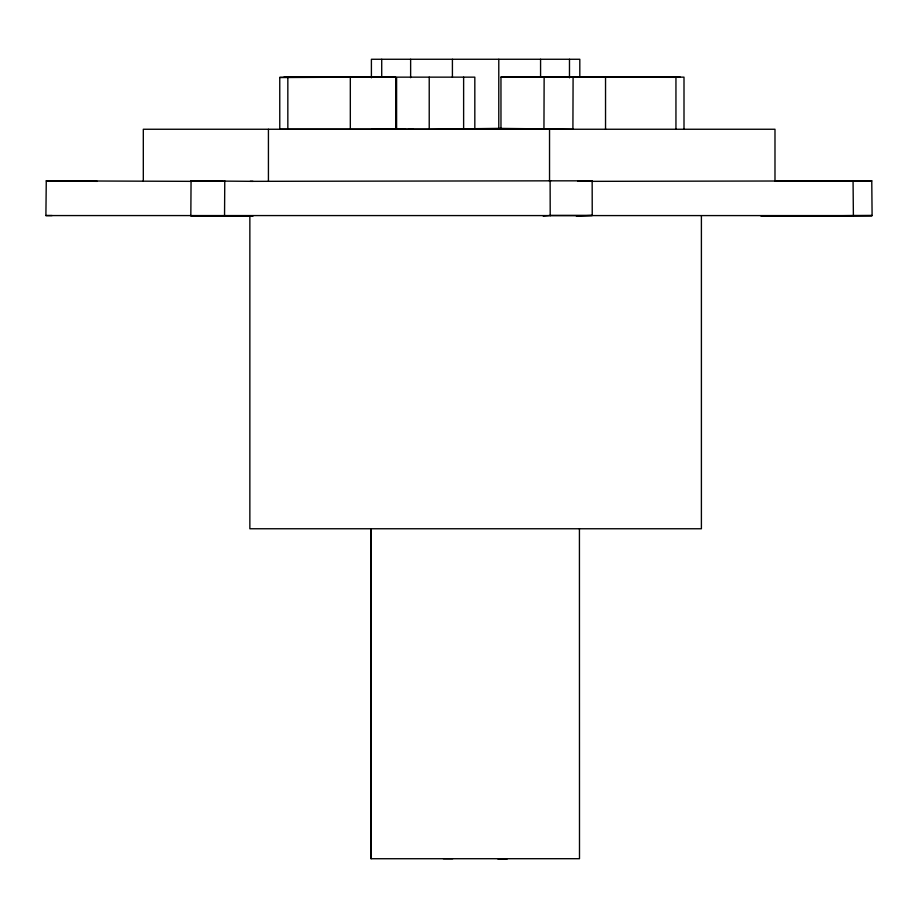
<?xml version="1.0" encoding="UTF-8"?>
<svg xmlns="http://www.w3.org/2000/svg" width="918" height="918" viewBox="0 0 918 918"><rect width="100%" height="100%" fill="white"/><g stroke="black" fill="none" stroke-linecap="round" stroke-linejoin="round"><path stroke-width="1.38" d="M371.09 858.732L371.09 528.757L371.09 858.732L579.499 858.697L579.43 528.757M543.949 128.818L544.144 76.722L573.096 77.158L572.912 129.254L498.784 128.382L429.222 129.254L279.772 129.22L279.76 77.433L395.692 77.146L395.692 128.738M253.001 181.351L191.059 180.835L190.829 216.028L250.247 216.051M224.772 180.835L224.543 216.017L253.012 216.086M591.031 181.351L871.767 180.835L872.1 215.592L45.9 215.569L46.267 180.835L191.77 181.351M543.215 216.086L550.811 215.455L550.203 215.455L550.123 180.835L592.156 180.835L592.236 215.455L550.203 215.455M576.366 216.086L592.236 215.455M675.946 77.342L680.146 77.146L570.021 77.158L675.946 77.342L675.946 129.254M577.743 181.294L592.156 180.835M774.597 181.098L821.002 181.316M760.942 216.086L823.848 216.086M865.295 180.846L828.139 181.305L871.767 180.846L813.302 181.316M500.976 128.417L500.964 77.123L554.541 77.146M408.762 128.727L412.825 128.738M371.939 77.169L279.76 77.433M395.692 77.146L283.972 77.146M373.993 128.956L404.907 128.818M355.771 77.146L298.66 77.146M452.712 858.72L443.36 858.72M500.964 77.123L684.002 77.146L684.002 129.254M373.89 128.807L376.736 128.807L371.939 129.208M46.267 180.835L97.262 181.351M250.189 181.351L550.731 180.835L550.123 180.835M45.9 215.558L52.096 215.558M853.384 215.569L872.1 215.592L809.091 216.086L853.384 215.569L853.063 180.835M191.059 180.835L223.567 181.305M774.987 181.351L774.987 129.254L143.311 129.254L143.311 181.351M701.398 216.155L701.398 528.757L249.857 528.757L249.857 216.155M605.536 77.146L605.536 129.254M579.809 77.169L579.809 59.268L371.4 59.268L371.4 77.789M569.481 59.268L569.481 77.835M549.538 129.254L549.538 181.351M540.576 59.268L540.576 77.146M498.784 59.268L498.784 128.382M474.824 128.394L474.824 77.146L396.599 77.146L396.599 128.738M463.624 77.146L463.624 128.394M452.413 59.268L452.413 77.146M429.222 77.146L429.222 129.254M410.633 59.268L410.633 77.686M381.716 59.268L381.716 77.169M350.32 77.146L350.32 128.738M287.839 77.146L287.839 129.254M268.423 129.254L268.423 181.351M504.349 858.709L497.866 858.709L507.218 858.709L504.349 858.709"/></g></svg>
